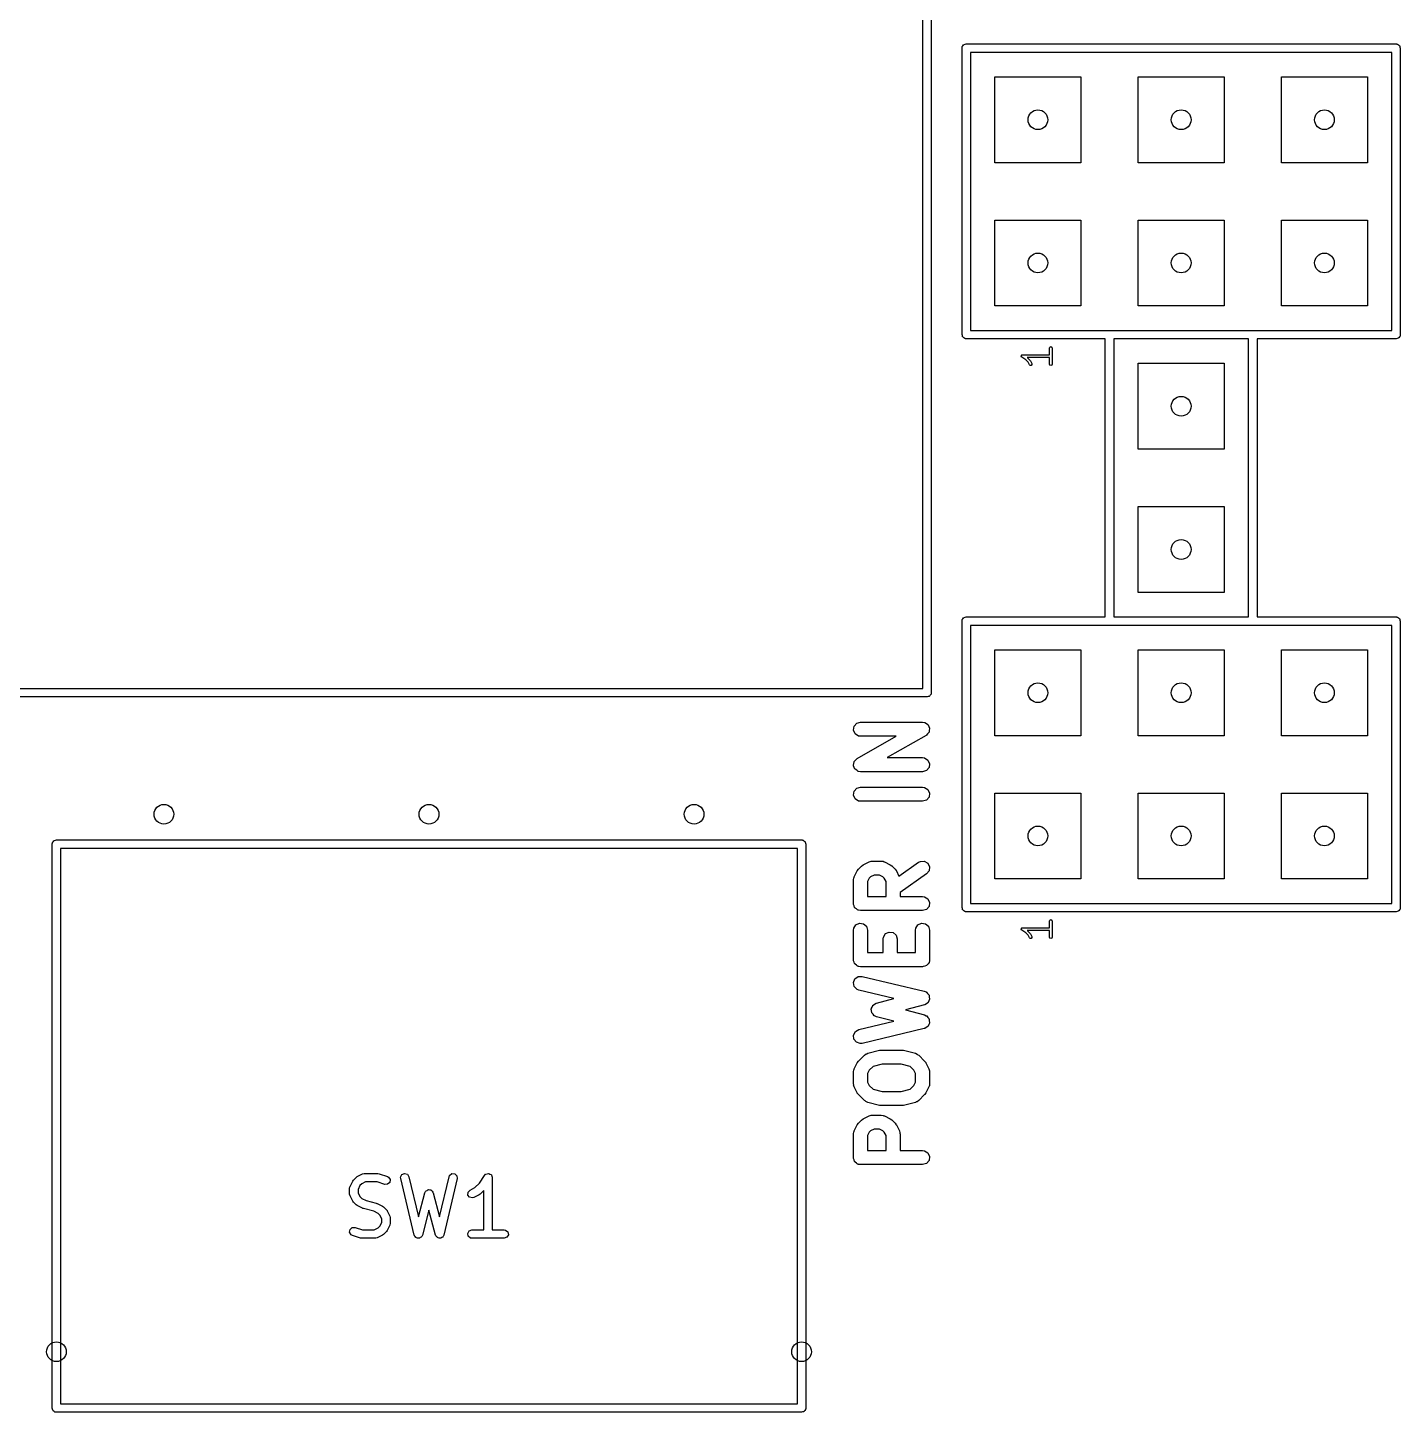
# Model space of a CAD drawing. Extents: x 0.02 to 3.19, y 0.04 to 3.94.
# Drawn here: x 2.195 to 3.153, y 0.048 to 1.014 of the extents above; entities that cross this region are included whole.
import ezdxf

# ---------------------------------------------------------------- set-up
doc = ezdxf.new("R2010")
doc.units = 0
doc.header["$MEASUREMENT"] = 0
doc.layers.add('BLACK', color=7, linetype='CONTINUOUS')

msp = doc.modelspace()

# ---------------------------------------------------------------- linework, layer by layer
at = {"layer": 'BLACK', "linetype": 'CONTINUOUS'}
for p, q in [((2.82559, 2.05), (2.82559, 0.55)), ((2.81969, 0.552953), (2.81969, 2.04705)), ((2.84705, 1), (2.84711, 1.00038)), ((2.84705, 0.8), (2.84705, 1)), ((2.84709, 1.00051), (2.84716, 1.00063)), ((2.84711, 1.00038), (2.84709, 1.00051)), ((2.84716, 1.00063), (2.84723, 1.00101)), ((2.84723, 1.00101), (2.84772, 1.0016)), ((2.84772, 1.0016), (2.8481, 1.00226)), ((2.8481, 1.00226), (2.84835, 1.00235)), ((2.84835, 1.00235), (2.84852, 1.00256)), ((2.84852, 1.00256), (2.84928, 1.00269)), ((2.84928, 1.00269), (2.85, 1.00295)), ((2.85, 1.00295), (3.15, 1.00295)), ((2.85295, 0.997047), (2.85295, 0.802953)), ((3.14705, 0.997047), (2.85295, 0.997047)), ((3.14705, 0.802953), (3.14705, 0.997047)), ((3.15, 1.00295), (3.15038, 1.00289)), ((3.15038, 1.00289), (3.15051, 1.00291)), ((3.15051, 1.00291), (3.15063, 1.00284)), ((3.15063, 1.00284), (3.15101, 1.00277)), ((3.15101, 1.00277), (3.1516, 1.00228)), ((3.1516, 1.00228), (3.15226, 1.0019)), ((3.15226, 1.0019), (3.15235, 1.00165)), ((3.15235, 1.00165), (3.15256, 1.00148)), ((3.15256, 1.00148), (3.15269, 1.00072)), ((3.15269, 1.00072), (3.15295, 1)), ((3.15295, 1), (3.15295, 0.8)), ((2.87, 0.92), (2.87, 0.98)), ((2.87, 0.98), (2.93, 0.98)), ((2.93, 0.98), (2.93, 0.92)), ((2.97, 0.92), (2.97, 0.98)), ((2.97, 0.98), (3.03, 0.98)), ((3.03, 0.98), (3.03, 0.92)), ((3.07, 0.92), (3.07, 0.98)), ((3.07, 0.98), (3.13, 0.98)), ((3.13, 0.98), (3.13, 0.92)), ((2.93, 0.92), (2.87, 0.92)), ((3.03, 0.92), (2.97, 0.92)), ((3.13, 0.92), (3.07, 0.92)), ((2.87, 0.82), (2.87, 0.88)), ((2.87, 0.88), (2.93, 0.88)), ((2.93, 0.88), (2.93, 0.82)), ((2.97, 0.82), (2.97, 0.88)), ((2.97, 0.88), (3.03, 0.88)), ((3.03, 0.88), (3.03, 0.82)), ((3.07, 0.82), (3.07, 0.88)), ((3.07, 0.88), (3.13, 0.88)), ((3.13, 0.88), (3.13, 0.82)), ((2.93, 0.82), (2.87, 0.82)), ((3.03, 0.82), (2.97, 0.82)), ((3.13, 0.82), (3.07, 0.82)), ((2.85295, 0.802953), (3.14705, 0.802953)), ((2.84731, 0.799279), (2.84705, 0.8)), ((2.84744, 0.798524), (2.84731, 0.799279)), ((2.84765, 0.798352), (2.84744, 0.798524)), ((2.84774, 0.798102), (2.84765, 0.798352)), ((2.8484, 0.797718), (2.84774, 0.798102)), ((2.84899, 0.797225), (2.8484, 0.797718)), ((2.84937, 0.797158), (2.84899, 0.797225)), ((2.84949, 0.797092), (2.84937, 0.797158)), ((2.84962, 0.797115), (2.84949, 0.797092)), ((2.85, 0.797047), (2.84962, 0.797115)), ((2.94705, 0.797047), (2.85, 0.797047)), ((2.94705, 0.602953), (2.94705, 0.797047)), ((2.95295, 0.797047), (2.95295, 0.602953)), ((3.04705, 0.797047), (2.95295, 0.797047)), ((3.04705, 0.602953), (3.04705, 0.797047)), ((3.15, 0.797047), (3.05295, 0.797047)), ((3.05295, 0.797047), (3.05295, 0.602953)), ((3.15072, 0.79731), (3.15, 0.797047)), ((3.15148, 0.797443), (3.15072, 0.79731)), ((3.15165, 0.797647), (3.15148, 0.797443)), ((3.1519, 0.797738), (3.15165, 0.797647)), ((3.15228, 0.798402), (3.1519, 0.797738)), ((3.15277, 0.79899), (3.15228, 0.798402)), ((3.15284, 0.799374), (3.15277, 0.79899)), ((3.15291, 0.799487), (3.15284, 0.799374)), ((3.15295, 0.8), (3.15289, 0.799616)), ((3.15289, 0.799616), (3.15291, 0.799487)), ((2.88834, 0.785), (2.88844, 0.785265)), ((2.88837, 0.784906), (2.88834, 0.785)), ((2.88835, 0.784807), (2.88837, 0.784906)), ((2.88851, 0.784569), (2.88835, 0.784807)), ((2.88844, 0.785265), (2.8885, 0.785546)), ((2.8885, 0.785546), (2.88858, 0.785602)), ((2.88862, 0.784304), (2.88851, 0.784569)), ((2.88858, 0.785602), (2.88862, 0.785696)), ((2.88862, 0.785696), (2.88889, 0.785806)), ((2.88872, 0.784265), (2.88862, 0.784304)), ((2.88877, 0.784181), (2.88872, 0.784265)), ((2.8915, 0.782361), (2.88877, 0.784181)), ((2.88889, 0.785806), (2.88913, 0.785965)), ((2.88913, 0.785965), (2.88923, 0.785946)), ((2.88923, 0.785946), (2.88932, 0.785984)), ((2.88932, 0.785984), (2.90802, 0.785984)), ((2.90802, 0.784016), (2.89257, 0.784016)), ((2.89257, 0.784016), (2.89268, 0.783944)), ((2.89268, 0.783944), (2.89273, 0.78386)), ((2.89273, 0.78386), (2.89283, 0.783821)), ((2.89283, 0.783821), (2.8947, 0.781946)), ((2.90802, 0.790624), (2.90831, 0.79132)), ((2.90802, 0.785984), (2.90802, 0.790624)), ((2.90802, 0.779376), (2.90802, 0.784016)), ((2.90831, 0.79132), (2.909, 0.791609)), ((2.909, 0.791609), (2.9097, 0.79132)), ((2.9097, 0.79132), (2.90999, 0.790624)), ((2.90999, 0.790624), (2.90999, 0.779376)), ((2.8932, 0.780668), (2.8915, 0.782361)), ((2.89406, 0.778936), (2.8932, 0.780668)), ((2.89463, 0.778442), (2.89406, 0.778936)), ((2.89538, 0.778495), (2.89463, 0.778442)), ((2.8947, 0.781946), (2.89476, 0.781797)), ((2.89476, 0.781797), (2.89489, 0.781691)), ((2.89489, 0.781691), (2.89582, 0.779816)), ((2.89588, 0.779064), (2.89538, 0.778495)), ((2.89582, 0.779816), (2.89588, 0.779064)), ((2.90831, 0.77868), (2.90802, 0.779376)), ((2.909, 0.778391), (2.90831, 0.77868)), ((2.9097, 0.77868), (2.909, 0.778391)), ((2.90999, 0.779376), (2.9097, 0.77868)), ((2.97, 0.72), (2.97, 0.78)), ((2.97, 0.78), (3.03, 0.78)), ((3.03, 0.78), (3.03, 0.72)), ((3.03, 0.72), (2.97, 0.72)), ((2.97, 0.62), (2.97, 0.68)), ((2.97, 0.68), (3.03, 0.68)), ((3.03, 0.68), (3.03, 0.62)), ((3.03, 0.62), (2.97, 0.62)), ((2.84705, 0.6), (2.84711, 0.600384)), ((2.84705, 0.4), (2.84705, 0.6)), ((2.84709, 0.600513), (2.84716, 0.600626)), ((2.84711, 0.600384), (2.84709, 0.600513)), ((2.84716, 0.600626), (2.84723, 0.60101)), ((2.84723, 0.60101), (2.84772, 0.601598)), ((2.84772, 0.601598), (2.8481, 0.602262)), ((2.8481, 0.602262), (2.84835, 0.602353)), ((2.84835, 0.602353), (2.84852, 0.602557)), ((2.84852, 0.602557), (2.84928, 0.60269)), ((2.84928, 0.60269), (2.85, 0.602953)), ((2.85, 0.602953), (2.94705, 0.602953)), ((2.95295, 0.602953), (3.04705, 0.602953)), ((3.05295, 0.602953), (3.15, 0.602953)), ((3.15, 0.602953), (3.15038, 0.602885)), ((3.15038, 0.602885), (3.15051, 0.602908)), ((3.15051, 0.602908), (3.15063, 0.602842)), ((3.15063, 0.602842), (3.15101, 0.602775)), ((3.15101, 0.602775), (3.1516, 0.602282)), ((3.1516, 0.602282), (3.15226, 0.601898)), ((3.15226, 0.601898), (3.15235, 0.601648)), ((3.15235, 0.601648), (3.15256, 0.601476)), ((3.15256, 0.601476), (3.15269, 0.600721)), ((3.15269, 0.600721), (3.15295, 0.6)), ((3.15295, 0.6), (3.15295, 0.4)), ((2.95, 0.597047), (2.85295, 0.597047)), ((2.85295, 0.597047), (2.85295, 0.402953)), ((3.05, 0.597047), (2.95, 0.597047)), ((3.14705, 0.597047), (3.05, 0.597047)), ((3.14705, 0.402953), (3.14705, 0.597047)), ((2.87, 0.52), (2.87, 0.58)), ((2.87, 0.58), (2.93, 0.58)), ((2.93, 0.58), (2.93, 0.52)), ((2.97, 0.52), (2.97, 0.58)), ((2.97, 0.58), (3.03, 0.58)), ((3.03, 0.58), (3.03, 0.52)), ((3.07, 0.52), (3.07, 0.58)), ((3.07, 0.58), (3.13, 0.58)), ((3.13, 0.58), (3.13, 0.52)), ((0.030315, 0.552953), (2.81969, 0.552953)), ((2.82264, 0.547047), (0.027362, 0.547047)), ((2.82336, 0.54731), (2.82264, 0.547047)), ((2.82411, 0.547443), (2.82336, 0.54731)), ((2.82429, 0.547647), (2.82411, 0.547443)), ((2.82454, 0.547738), (2.82429, 0.547647)), ((2.82492, 0.548402), (2.82454, 0.547738)), ((2.82541, 0.54899), (2.82492, 0.548402)), ((2.82548, 0.549374), (2.82541, 0.54899)), ((2.82555, 0.549487), (2.82548, 0.549374)), ((2.82559, 0.55), (2.82552, 0.549616)), ((2.82552, 0.549616), (2.82555, 0.549487)), ((2.77134, 0.523812), (2.77174, 0.526557)), ((2.7725, 0.52129), (2.77134, 0.523812)), ((2.77174, 0.526557), (2.77356, 0.528653)), ((2.77356, 0.528653), (2.77622, 0.529434)), ((2.77622, 0.529434), (2.81952, 0.529434)), ((2.81952, 0.529434), (2.82091, 0.529235)), ((2.82091, 0.529235), (2.82102, 0.529163)), ((2.82102, 0.529163), (2.82115, 0.529156)), ((2.82115, 0.529156), (2.82218, 0.528418)), ((2.82218, 0.528418), (2.82324, 0.527735)), ((2.82389, 0.522238), (2.82301, 0.521327)), ((2.82324, 0.527735), (2.8233, 0.527615)), ((2.8233, 0.527615), (2.8234, 0.527537)), ((2.8234, 0.527537), (2.82387, 0.526362)), ((2.82387, 0.526362), (2.82439, 0.525213)), ((2.82391, 0.522368), (2.82389, 0.522238)), ((2.824, 0.522468), (2.82391, 0.522368)), ((2.82418, 0.523719), (2.824, 0.522468)), ((2.82442, 0.524959), (2.82418, 0.523719)), ((2.82439, 0.525213), (2.82438, 0.525082)), ((2.82438, 0.525082), (2.82442, 0.524959)), ((2.77483, 0.519791), (2.7725, 0.52129)), ((2.77377, 0.504039), (2.80099, 0.519591)), ((2.77622, 0.519591), (2.77483, 0.519791)), ((2.80099, 0.519591), (2.77622, 0.519591)), ((2.82196, 0.52024), (2.79475, 0.504687)), ((2.82206, 0.520335), (2.82196, 0.52024)), ((2.82218, 0.520373), (2.82206, 0.520335)), ((2.82301, 0.521327), (2.82218, 0.520373)), ((2.93, 0.52), (2.87, 0.52)), ((3.03, 0.52), (2.97, 0.52)), ((3.13, 0.52), (3.07, 0.52)), ((2.77185, 0.50204), (2.77273, 0.502951)), ((2.77273, 0.502951), (2.77356, 0.503906)), ((2.77356, 0.503906), (2.77368, 0.503943)), ((2.77368, 0.503943), (2.77377, 0.504039)), ((2.79475, 0.504687), (2.81952, 0.504687)), ((2.81952, 0.504687), (2.82091, 0.504488)), ((2.82091, 0.504488), (2.82324, 0.502988)), ((2.82324, 0.502988), (2.82439, 0.500466)), ((2.77131, 0.49932), (2.77156, 0.500559)), ((2.77136, 0.499196), (2.77131, 0.49932)), ((2.77134, 0.499065), (2.77136, 0.499196)), ((2.77187, 0.497916), (2.77134, 0.499065)), ((2.77156, 0.500559), (2.77174, 0.50181)), ((2.77174, 0.50181), (2.77183, 0.50191)), ((2.77183, 0.50191), (2.77185, 0.50204)), ((2.77233, 0.496741), (2.77187, 0.497916)), ((2.77244, 0.496664), (2.77233, 0.496741)), ((2.7725, 0.496543), (2.77244, 0.496664)), ((2.77356, 0.49586), (2.7725, 0.496543)), ((2.77459, 0.495122), (2.77356, 0.49586)), ((2.77472, 0.495115), (2.77459, 0.495122)), ((2.77483, 0.495044), (2.77472, 0.495115)), ((2.77622, 0.494844), (2.77483, 0.495044)), ((2.81952, 0.494844), (2.77622, 0.494844)), ((2.82218, 0.495626), (2.81952, 0.494844)), ((2.824, 0.497721), (2.82218, 0.495626)), ((2.82439, 0.500466), (2.824, 0.497721)), ((2.77356, 0.483283), (2.77622, 0.484064)), ((2.77622, 0.484064), (2.81952, 0.484064)), ((2.81952, 0.484064), (2.82091, 0.483865)), ((2.82091, 0.483865), (2.82324, 0.482366)), ((2.77134, 0.478443), (2.77174, 0.481188)), ((2.7725, 0.47592), (2.77134, 0.478443)), ((2.77174, 0.481188), (2.77356, 0.483283)), ((2.77483, 0.474421), (2.7725, 0.47592)), ((2.77622, 0.474222), (2.77483, 0.474421)), ((2.81952, 0.474222), (2.77622, 0.474222)), ((2.82218, 0.475003), (2.81952, 0.474222)), ((2.824, 0.477099), (2.82218, 0.475003)), ((2.82324, 0.482366), (2.82439, 0.479844)), ((2.82439, 0.479844), (2.824, 0.477099)), ((2.87, 0.42), (2.87, 0.48)), ((2.87, 0.48), (2.93, 0.48)), ((2.93, 0.48), (2.93, 0.42)), ((2.97, 0.42), (2.97, 0.48)), ((2.97, 0.48), (3.03, 0.48)), ((3.03, 0.48), (3.03, 0.42)), ((3.07, 0.42), (3.07, 0.48)), ((3.07, 0.48), (3.13, 0.48)), ((3.13, 0.48), (3.13, 0.42)), ((2.21201, 0.444331), (2.21208, 0.444714)), ((2.21205, 0.444843), (2.21212, 0.444957)), ((2.21208, 0.444714), (2.21205, 0.444843)), ((2.21212, 0.444957), (2.21219, 0.445341)), ((2.21219, 0.445341), (2.21268, 0.445928)), ((2.21268, 0.445928), (2.21306, 0.446593)), ((2.21306, 0.446593), (2.21331, 0.446684)), ((2.21331, 0.446684), (2.21348, 0.446888)), ((2.21348, 0.446888), (2.21424, 0.447021)), ((2.21424, 0.447021), (2.21496, 0.447283)), ((2.21496, 0.447283), (2.73504, 0.447283)), ((2.73504, 0.447283), (2.73542, 0.447216)), ((2.73542, 0.447216), (2.73555, 0.447239)), ((2.73555, 0.447239), (2.73567, 0.447173)), ((2.73567, 0.447173), (2.73605, 0.447105)), ((2.73605, 0.447105), (2.73664, 0.446612)), ((2.73664, 0.446612), (2.7373, 0.446229)), ((2.7373, 0.446229), (2.73739, 0.445978)), ((2.73739, 0.445978), (2.7376, 0.445807)), ((2.7376, 0.445807), (2.73773, 0.445052)), ((2.73773, 0.445052), (2.73799, 0.444331)), ((2.21201, 0.05063), (2.21201, 0.444331)), ((2.21791, 0.441378), (2.21791, 0.053583)), ((2.73209, 0.441378), (2.21791, 0.441378)), ((2.73209, 0.053583), (2.73209, 0.441378)), ((2.73799, 0.444331), (2.73799, 0.05063)), ((2.77181, 0.421539), (2.77388, 0.425664)), ((2.77388, 0.425664), (2.77467, 0.426815)), ((2.77467, 0.426815), (2.77475, 0.426862)), ((2.77475, 0.426862), (2.7748, 0.426943)), ((2.7748, 0.426943), (2.77686, 0.429005)), ((2.77686, 0.429005), (2.77798, 0.429844)), ((2.77798, 0.429844), (2.77807, 0.429864)), ((2.77807, 0.429864), (2.77814, 0.429927)), ((2.77814, 0.429927), (2.78226, 0.431989)), ((2.78226, 0.431989), (2.78359, 0.432431)), ((2.78359, 0.432431), (2.78404, 0.432383)), ((2.78404, 0.432383), (2.78446, 0.432508)), ((2.78446, 0.432508), (2.79065, 0.432508)), ((2.79065, 0.432508), (2.79204, 0.432309)), ((2.79204, 0.432309), (2.79241, 0.432068)), ((2.79241, 0.432068), (2.79285, 0.431989)), ((2.79285, 0.431989), (2.79698, 0.429927)), ((2.79698, 0.429927), (2.79813, 0.429128)), ((2.79813, 0.429128), (2.79817, 0.429049)), ((2.79817, 0.429049), (2.79826, 0.429005)), ((2.79826, 0.429005), (2.80032, 0.426943)), ((2.80032, 0.426943), (2.80116, 0.425821)), ((2.80116, 0.425821), (2.80118, 0.425731)), ((2.80118, 0.425731), (2.80124, 0.425664)), ((2.80124, 0.425664), (2.80304, 0.422058)), ((2.80304, 0.422058), (2.8167, 0.431619)), ((2.8167, 0.431619), (2.81795, 0.432251)), ((2.81795, 0.432251), (2.82072, 0.43236)), ((2.82072, 0.43236), (2.82311, 0.430954)), ((2.82408, 0.425721), (2.82234, 0.423556)), ((2.82311, 0.430954), (2.82436, 0.42848)), ((2.82436, 0.42848), (2.82408, 0.425721)), ((2.77129, 0.419338), (2.77149, 0.420725)), ((2.77129, 0.40284), (2.77129, 0.419338)), ((2.77149, 0.420725), (2.77174, 0.4211)), ((2.77174, 0.4211), (2.77181, 0.421539)), ((2.78232, 0.420548), (2.78114, 0.418176)), ((2.78114, 0.418176), (2.78114, 0.407762)), ((2.78326, 0.42148), (2.78232, 0.420548)), ((2.78563, 0.422666), (2.78326, 0.42148)), ((2.78949, 0.422666), (2.78563, 0.422666)), ((2.79186, 0.42148), (2.78949, 0.422666)), ((2.79279, 0.420548), (2.79186, 0.42148)), ((2.79398, 0.418176), (2.79279, 0.420548)), ((2.79398, 0.407762), (2.79398, 0.418176)), ((2.82234, 0.423556), (2.80382, 0.410589)), ((2.93, 0.42), (2.87, 0.42)), ((3.03, 0.42), (2.97, 0.42)), ((3.13, 0.42), (3.07, 0.42)), ((2.78114, 0.407762), (2.79398, 0.407762)), ((2.80382, 0.410589), (2.80382, 0.407762)), ((2.80382, 0.407762), (2.81952, 0.407762)), ((2.81952, 0.407762), (2.82091, 0.407562)), ((2.82091, 0.407562), (2.82324, 0.406063)), ((2.82324, 0.406063), (2.82439, 0.403541)), ((2.7714, 0.402496), (2.77129, 0.40284)), ((2.77134, 0.40214), (2.7714, 0.402496)), ((2.77178, 0.401186), (2.77134, 0.40214)), ((2.77208, 0.40018), (2.77178, 0.401186)), ((2.77235, 0.399944), (2.77208, 0.40018)), ((2.7725, 0.399618), (2.77235, 0.399944)), ((2.77338, 0.39905), (2.7725, 0.399618)), ((2.77417, 0.398364), (2.77338, 0.39905)), ((2.77453, 0.398313), (2.77417, 0.398364)), ((2.77483, 0.398118), (2.77453, 0.398313)), ((2.77622, 0.397919), (2.77483, 0.398118)), ((2.81952, 0.397919), (2.77622, 0.397919)), ((2.82218, 0.3987), (2.81952, 0.397919)), ((2.824, 0.400796), (2.82218, 0.3987)), ((2.82439, 0.403541), (2.824, 0.400796)), ((2.84731, 0.399279), (2.84705, 0.4)), ((2.84744, 0.398524), (2.84731, 0.399279)), ((2.84765, 0.398352), (2.84744, 0.398524)), ((2.84774, 0.398102), (2.84765, 0.398352)), ((2.8484, 0.397718), (2.84774, 0.398102)), ((2.84899, 0.397225), (2.8484, 0.397718)), ((2.84937, 0.397158), (2.84899, 0.397225)), ((2.84949, 0.397092), (2.84937, 0.397158)), ((2.84962, 0.397115), (2.84949, 0.397092)), ((2.85, 0.397047), (2.84962, 0.397115)), ((3.15, 0.397047), (2.85, 0.397047)), ((2.85295, 0.402953), (3.14705, 0.402953)), ((3.15072, 0.39731), (3.15, 0.397047)), ((3.15148, 0.397443), (3.15072, 0.39731)), ((3.15165, 0.397647), (3.15148, 0.397443)), ((3.1519, 0.397738), (3.15165, 0.397647)), ((3.15228, 0.398402), (3.1519, 0.397738)), ((3.15277, 0.39899), (3.15228, 0.398402)), ((3.15284, 0.399374), (3.15277, 0.39899)), ((3.15291, 0.399487), (3.15284, 0.399374)), ((3.15295, 0.4), (3.15289, 0.399616)), ((3.15289, 0.399616), (3.15291, 0.399487)), ((2.77149, 0.385667), (2.77299, 0.387999)), ((2.77299, 0.387999), (2.77552, 0.389151)), ((2.77552, 0.389151), (2.77826, 0.388757)), ((2.77826, 0.388757), (2.78036, 0.386941)), ((2.78036, 0.386941), (2.78114, 0.38428)), ((2.8148, 0.385667), (2.8163, 0.387999)), ((2.8163, 0.387999), (2.81882, 0.389151)), ((2.81882, 0.389151), (2.82157, 0.388757)), ((2.82157, 0.388757), (2.82366, 0.386941)), ((2.82366, 0.386941), (2.82444, 0.38428)), ((2.90802, 0.390624), (2.90831, 0.39132)), ((2.90802, 0.385984), (2.90802, 0.390624)), ((2.90831, 0.39132), (2.909, 0.391609)), ((2.909, 0.391609), (2.9097, 0.39132)), ((2.9097, 0.39132), (2.90999, 0.390624)), ((2.90999, 0.390624), (2.90999, 0.379376)), ((2.77129, 0.38428), (2.77149, 0.385667)), ((2.77129, 0.363658), (2.77129, 0.38428)), ((2.78114, 0.38428), (2.78114, 0.368579)), ((2.79192, 0.378093), (2.79212, 0.37948)), ((2.79192, 0.368579), (2.79192, 0.378093)), ((2.79212, 0.37948), (2.79362, 0.381813)), ((2.79362, 0.381813), (2.79614, 0.382965)), ((2.79614, 0.382965), (2.79888, 0.38257)), ((2.79888, 0.38257), (2.80098, 0.380754)), ((2.80098, 0.380754), (2.80176, 0.378093)), ((2.80176, 0.378093), (2.80176, 0.368579)), ((2.8146, 0.38428), (2.8148, 0.385667)), ((2.8146, 0.368579), (2.8146, 0.38428)), ((2.82444, 0.38428), (2.82444, 0.363658)), ((2.88834, 0.385), (2.88844, 0.385265)), ((2.88837, 0.384906), (2.88834, 0.385)), ((2.88835, 0.384807), (2.88837, 0.384906)), ((2.88851, 0.384569), (2.88835, 0.384807)), ((2.88844, 0.385265), (2.8885, 0.385546)), ((2.8885, 0.385546), (2.88858, 0.385602)), ((2.88862, 0.384304), (2.88851, 0.384569)), ((2.88858, 0.385602), (2.88862, 0.385696)), ((2.88862, 0.385696), (2.88889, 0.385806)), ((2.88872, 0.384265), (2.88862, 0.384304)), ((2.88877, 0.384181), (2.88872, 0.384265)), ((2.8915, 0.382361), (2.88877, 0.384181)), ((2.88889, 0.385806), (2.88913, 0.385965)), ((2.88913, 0.385965), (2.88923, 0.385946)), ((2.88923, 0.385946), (2.88932, 0.385984)), ((2.88932, 0.385984), (2.90802, 0.385984)), ((2.8932, 0.380668), (2.8915, 0.382361)), ((2.90802, 0.384016), (2.89257, 0.384016)), ((2.89257, 0.384016), (2.89268, 0.383944)), ((2.89268, 0.383944), (2.89273, 0.38386)), ((2.89273, 0.38386), (2.89283, 0.383821)), ((2.89283, 0.383821), (2.8947, 0.381946)), ((2.89406, 0.378936), (2.8932, 0.380668)), ((2.89463, 0.378442), (2.89406, 0.378936)), ((2.89538, 0.378495), (2.89463, 0.378442)), ((2.8947, 0.381946), (2.89476, 0.381797)), ((2.89476, 0.381797), (2.89489, 0.381691)), ((2.89489, 0.381691), (2.89582, 0.379816)), ((2.89588, 0.379064), (2.89538, 0.378495)), ((2.89582, 0.379816), (2.89588, 0.379064)), ((2.90802, 0.379376), (2.90802, 0.384016)), ((2.90831, 0.37868), (2.90802, 0.379376)), ((2.909, 0.378391), (2.90831, 0.37868)), ((2.9097, 0.37868), (2.909, 0.378391)), ((2.90999, 0.379376), (2.9097, 0.37868)), ((2.78114, 0.368579), (2.79192, 0.368579)), ((2.80176, 0.368579), (2.8146, 0.368579)), ((2.7714, 0.363313), (2.77129, 0.363658)), ((2.77134, 0.362957), (2.7714, 0.363313)), ((2.77178, 0.362003), (2.77134, 0.362957)), ((2.77208, 0.360997), (2.77178, 0.362003)), ((2.77235, 0.360762), (2.77208, 0.360997)), ((2.7725, 0.360435), (2.77235, 0.360762)), ((2.77338, 0.359868), (2.7725, 0.360435)), ((2.77417, 0.359181), (2.77338, 0.359868)), ((2.77453, 0.35913), (2.77417, 0.359181)), ((2.77483, 0.358936), (2.77453, 0.35913)), ((2.77622, 0.358736), (2.77483, 0.358936)), ((2.81952, 0.358736), (2.77622, 0.358736)), ((2.81987, 0.358838), (2.81952, 0.358736)), ((2.82022, 0.358786), (2.81987, 0.358838)), ((2.82118, 0.359222), (2.82022, 0.358786)), ((2.82218, 0.359518), (2.82118, 0.359222)), ((2.82242, 0.359789), (2.82218, 0.359518)), ((2.82275, 0.359938), (2.82242, 0.359789)), ((2.82331, 0.360821), (2.82275, 0.359938)), ((2.824, 0.361613), (2.82331, 0.360821)), ((2.82405, 0.361969), (2.824, 0.361613)), ((2.82424, 0.362271), (2.82405, 0.361969)), ((2.82444, 0.363658), (2.82424, 0.362271)), ((2.77131, 0.347607), (2.77233, 0.350185)), ((2.77233, 0.350185), (2.77459, 0.351803)), ((2.77459, 0.351803), (2.77736, 0.351947)), ((2.77736, 0.351947), (2.82066, 0.341636)), ((2.77185, 0.344886), (2.77131, 0.347607)), ((2.77377, 0.342887), (2.77185, 0.344886)), ((2.77508, 0.342372), (2.77377, 0.342887)), ((2.79941, 0.336578), (2.77508, 0.342372)), ((2.82066, 0.341636), (2.82197, 0.341121)), ((2.82197, 0.341121), (2.8221, 0.34098)), ((2.8221, 0.34098), (2.82229, 0.340921)), ((2.82229, 0.340921), (2.82305, 0.339991)), ((2.82305, 0.339991), (2.82389, 0.339122)), ((2.82389, 0.339122), (2.82393, 0.338931)), ((2.82393, 0.338931), (2.82405, 0.33878)), ((2.82405, 0.33878), (2.82419, 0.337583)), ((2.7837, 0.329178), (2.78375, 0.329295)), ((2.78391, 0.327927), (2.7837, 0.329178)), ((2.78374, 0.329421), (2.78429, 0.330561)), ((2.78375, 0.329295), (2.78374, 0.329421)), ((2.78429, 0.330561), (2.78479, 0.331728)), ((2.78479, 0.331728), (2.7849, 0.3318)), ((2.7849, 0.3318), (2.78495, 0.331914)), ((2.78495, 0.331914), (2.78604, 0.332573)), ((2.78604, 0.332573), (2.78709, 0.333285)), ((2.78709, 0.333285), (2.78721, 0.333289)), ((2.78721, 0.333289), (2.78732, 0.333355)), ((2.78732, 0.333355), (2.79941, 0.336578)), ((2.82079, 0.332093), (2.80769, 0.3286)), ((2.82096, 0.332195), (2.82079, 0.332093)), ((2.82115, 0.332205), (2.82096, 0.332195)), ((2.82213, 0.332908), (2.82115, 0.332205)), ((2.82316, 0.333534), (2.82213, 0.332908)), ((2.82325, 0.333709), (2.82316, 0.333534)), ((2.8234, 0.333823), (2.82325, 0.333709)), ((2.82385, 0.334943), (2.8234, 0.333823)), ((2.82437, 0.336027), (2.82385, 0.334943)), ((2.82419, 0.337583), (2.82442, 0.336402)), ((2.82442, 0.336402), (2.82435, 0.33622)), ((2.82435, 0.33622), (2.82437, 0.336027)), ((2.77508, 0.314827), (2.79941, 0.320621)), ((2.78406, 0.326668), (2.78391, 0.327927)), ((2.78414, 0.32657), (2.78406, 0.326668)), ((2.78417, 0.326444), (2.78414, 0.32657)), ((2.78502, 0.325506), (2.78417, 0.326444)), ((2.78583, 0.324527), (2.78502, 0.325506)), ((2.78595, 0.324488), (2.78583, 0.324527)), ((2.78603, 0.324394), (2.78595, 0.324488)), ((2.78732, 0.323844), (2.78603, 0.324394)), ((2.79941, 0.320621), (2.78732, 0.323844)), ((2.80769, 0.3286), (2.82079, 0.325106)), ((2.82079, 0.325106), (2.82208, 0.324556)), ((2.82208, 0.324556), (2.82221, 0.324412)), ((2.82221, 0.324412), (2.82239, 0.324347)), ((2.82239, 0.324347), (2.82314, 0.323397)), ((2.82314, 0.323397), (2.82395, 0.322506)), ((2.82435, 0.319399), (2.82379, 0.31833)), ((2.82395, 0.322506), (2.82398, 0.322314)), ((2.82398, 0.322314), (2.8241, 0.32216)), ((2.8241, 0.32216), (2.82421, 0.32096)), ((2.82421, 0.32096), (2.82441, 0.319772)), ((2.82441, 0.319772), (2.82433, 0.319593)), ((2.82433, 0.319593), (2.82435, 0.319399)), ((2.77139, 0.310991), (2.77267, 0.313451)), ((2.77164, 0.30823), (2.77139, 0.310991)), ((2.77267, 0.313451), (2.77508, 0.314827)), ((2.82066, 0.315563), (2.77736, 0.305252)), ((2.82083, 0.31566), (2.82066, 0.315563)), ((2.82103, 0.315665), (2.82083, 0.31566)), ((2.82202, 0.316341), (2.82103, 0.315665)), ((2.82307, 0.316939), (2.82202, 0.316341)), ((2.82316, 0.317112), (2.82307, 0.316939)), ((2.82332, 0.317222), (2.82316, 0.317112)), ((2.82379, 0.31833), (2.82332, 0.317222)), ((2.77334, 0.306043), (2.77164, 0.30823)), ((2.77596, 0.305125), (2.77334, 0.306043)), ((2.77736, 0.305252), (2.77596, 0.305125)), ((2.78121, 0.298316), (2.78946, 0.300378)), ((2.78946, 0.300378), (2.79052, 0.300487)), ((2.79052, 0.300487), (2.79065, 0.300525)), ((2.79065, 0.300525), (2.80509, 0.300525)), ((2.80509, 0.300525), (2.80615, 0.300373)), ((2.80615, 0.300373), (2.80628, 0.300378)), ((2.80628, 0.300378), (2.81453, 0.298316)), ((2.77181, 0.287493), (2.77388, 0.291618)), ((2.77388, 0.291618), (2.77467, 0.292769)), ((2.77467, 0.292769), (2.77475, 0.292816)), ((2.77475, 0.292816), (2.7748, 0.292897)), ((2.7748, 0.292897), (2.77892, 0.297021)), ((2.77892, 0.297021), (2.78004, 0.297861)), ((2.78004, 0.297861), (2.78066, 0.297995)), ((2.78066, 0.297995), (2.78121, 0.298316)), ((2.79126, 0.290682), (2.78492, 0.289098)), ((2.80448, 0.290682), (2.79126, 0.290682)), ((2.81082, 0.289098), (2.80448, 0.290682)), ((2.81453, 0.298316), (2.81583, 0.297786)), ((2.81583, 0.297786), (2.81626, 0.297325)), ((2.81626, 0.297325), (2.81682, 0.297021)), ((2.81682, 0.297021), (2.82094, 0.292897)), ((2.82094, 0.292897), (2.82178, 0.291775)), ((2.82178, 0.291775), (2.8218, 0.291685)), ((2.8218, 0.291685), (2.82186, 0.291618)), ((2.82186, 0.291618), (2.82392, 0.287493)), ((2.77129, 0.285292), (2.77149, 0.286679)), ((2.77129, 0.277044), (2.77129, 0.285292)), ((2.77149, 0.286679), (2.77174, 0.287054)), ((2.77174, 0.287054), (2.77181, 0.287493)), ((2.78232, 0.286502), (2.78114, 0.284131)), ((2.78114, 0.284131), (2.78114, 0.278205)), ((2.78492, 0.289098), (2.78232, 0.286502)), ((2.81342, 0.286502), (2.81082, 0.289098)), ((2.8146, 0.284131), (2.81342, 0.286502)), ((2.8146, 0.278205), (2.8146, 0.284131)), ((2.82392, 0.287493), (2.82437, 0.286164)), ((2.82437, 0.286164), (2.82432, 0.28572)), ((2.82432, 0.28572), (2.82444, 0.285292)), ((2.82444, 0.285292), (2.82444, 0.277044)), ((2.77142, 0.276615), (2.77129, 0.277044)), ((2.77137, 0.276172), (2.77142, 0.276615)), ((2.77181, 0.274843), (2.77137, 0.276172)), ((2.77388, 0.270718), (2.77181, 0.274843)), ((2.77394, 0.270651), (2.77388, 0.270718)), ((2.77396, 0.270561), (2.77394, 0.270651)), ((2.78114, 0.278205), (2.78232, 0.275834)), ((2.78232, 0.275834), (2.78492, 0.273238)), ((2.78492, 0.273238), (2.79126, 0.271654)), ((2.79126, 0.271654), (2.80448, 0.271654)), ((2.80448, 0.271654), (2.81082, 0.273238)), ((2.81082, 0.273238), (2.81342, 0.275834)), ((2.81342, 0.275834), (2.8146, 0.278205)), ((2.82186, 0.270718), (2.82106, 0.269567)), ((2.82392, 0.274843), (2.82186, 0.270718)), ((2.824, 0.275282), (2.82392, 0.274843)), ((2.82424, 0.275657), (2.824, 0.275282)), ((2.82444, 0.277044), (2.82424, 0.275657)), ((2.7748, 0.269439), (2.77396, 0.270561)), ((2.77892, 0.265315), (2.7748, 0.269439)), ((2.77948, 0.265011), (2.77892, 0.265315)), ((2.77991, 0.26455), (2.77948, 0.265011)), ((2.78121, 0.26402), (2.77991, 0.26455)), ((2.78946, 0.261958), (2.78121, 0.26402)), ((2.78959, 0.261963), (2.78946, 0.261958)), ((2.79065, 0.261811), (2.78959, 0.261963)), ((2.80509, 0.261811), (2.79065, 0.261811)), ((2.80522, 0.261849), (2.80509, 0.261811)), ((2.80628, 0.261958), (2.80522, 0.261849)), ((2.81453, 0.26402), (2.80628, 0.261958)), ((2.81508, 0.264341), (2.81453, 0.26402)), ((2.81569, 0.264475), (2.81508, 0.264341)), ((2.81682, 0.265315), (2.81569, 0.264475)), ((2.82094, 0.269439), (2.81682, 0.265315)), ((2.82098, 0.26952), (2.82094, 0.269439)), ((2.82106, 0.269567), (2.82098, 0.26952)), ((2.7748, 0.24959), (2.77686, 0.251652)), ((2.77686, 0.251652), (2.77798, 0.252491)), ((2.77798, 0.252491), (2.77807, 0.252511)), ((2.77807, 0.252511), (2.77814, 0.252574)), ((2.77814, 0.252574), (2.78226, 0.254636)), ((2.78226, 0.254636), (2.78359, 0.255078)), ((2.78359, 0.255078), (2.78404, 0.25503)), ((2.78404, 0.25503), (2.78446, 0.255156)), ((2.78446, 0.255156), (2.79065, 0.255156)), ((2.79065, 0.255156), (2.79204, 0.254956)), ((2.79204, 0.254956), (2.79241, 0.254715)), ((2.79241, 0.254715), (2.79285, 0.254636)), ((2.79285, 0.254636), (2.79698, 0.252574)), ((2.79698, 0.252574), (2.79813, 0.251776)), ((2.79813, 0.251776), (2.79817, 0.251696)), ((2.79817, 0.251696), (2.79826, 0.251652)), ((2.79826, 0.251652), (2.80032, 0.24959)), ((2.77129, 0.241985), (2.77149, 0.243372)), ((2.77129, 0.225487), (2.77129, 0.241985)), ((2.77149, 0.243372), (2.77174, 0.243747)), ((2.77174, 0.243747), (2.77181, 0.244186)), ((2.77181, 0.244186), (2.77388, 0.248311)), ((2.77388, 0.248311), (2.77467, 0.249462)), ((2.77467, 0.249462), (2.77475, 0.249509)), ((2.77475, 0.249509), (2.7748, 0.24959)), ((2.78232, 0.243195), (2.78114, 0.240824)), ((2.78326, 0.244128), (2.78232, 0.243195)), ((2.78563, 0.245313), (2.78326, 0.244128)), ((2.78949, 0.245313), (2.78563, 0.245313)), ((2.79186, 0.244128), (2.78949, 0.245313)), ((2.79279, 0.243195), (2.79186, 0.244128)), ((2.79398, 0.240824), (2.79279, 0.243195)), ((2.80032, 0.24959), (2.80116, 0.248468)), ((2.80116, 0.248468), (2.80118, 0.248378)), ((2.80118, 0.248378), (2.80124, 0.248311)), ((2.80124, 0.248311), (2.8033, 0.244186)), ((2.8033, 0.244186), (2.80374, 0.242857)), ((2.80374, 0.242857), (2.8037, 0.242413)), ((2.8037, 0.242413), (2.80382, 0.241985)), ((2.80382, 0.241985), (2.80382, 0.230409)), ((2.78114, 0.240824), (2.78114, 0.230409)), ((2.79398, 0.230409), (2.79398, 0.240824)), ((2.7714, 0.225143), (2.77129, 0.225487)), ((2.77134, 0.224787), (2.7714, 0.225143)), ((2.77178, 0.223833), (2.77134, 0.224787)), ((2.77208, 0.222827), (2.77178, 0.223833)), ((2.77235, 0.222592), (2.77208, 0.222827)), ((2.7725, 0.222265), (2.77235, 0.222592)), ((2.78114, 0.230409), (2.79398, 0.230409)), ((2.80382, 0.230409), (2.81952, 0.230409)), ((2.81952, 0.230409), (2.82091, 0.230209)), ((2.82091, 0.230209), (2.82324, 0.22871)), ((2.824, 0.223443), (2.82218, 0.221347)), ((2.82324, 0.22871), (2.82439, 0.226188)), ((2.82439, 0.226188), (2.824, 0.223443)), ((2.42494, 0.21223), (2.42869, 0.214105)), ((2.42869, 0.214105), (2.42967, 0.214397)), ((2.42967, 0.214397), (2.42984, 0.214356)), ((2.42984, 0.214356), (2.43001, 0.214417)), ((2.43001, 0.214417), (2.43938, 0.214417)), ((2.43938, 0.214417), (2.44025, 0.214263)), ((2.44025, 0.214263), (2.44031, 0.214265)), ((2.44031, 0.214265), (2.44594, 0.21239)), ((2.45519, 0.211804), (2.4561, 0.213609)), ((2.4561, 0.213609), (2.45795, 0.214411)), ((2.45795, 0.214411), (2.45989, 0.213834)), ((2.45989, 0.213834), (2.461, 0.212148)), ((2.489, 0.212148), (2.48941, 0.213089)), ((2.48941, 0.213089), (2.49103, 0.214293)), ((2.49103, 0.214293), (2.49305, 0.214174)), ((2.49305, 0.214174), (2.49451, 0.212786)), ((2.49451, 0.212786), (2.49475, 0.21078)), ((2.5102, 0.207721), (2.51379, 0.213102)), ((2.51379, 0.213102), (2.5145, 0.213843)), ((2.5145, 0.213843), (2.51466, 0.213891)), ((2.51466, 0.213891), (2.51477, 0.214021)), ((2.51477, 0.214021), (2.51561, 0.21417)), ((2.51561, 0.21417), (2.51643, 0.21441)), ((2.51643, 0.21441), (2.51659, 0.214342)), ((2.51659, 0.214342), (2.51676, 0.214372)), ((2.51676, 0.214372), (2.5175, 0.213943)), ((2.5175, 0.213943), (2.51828, 0.213599)), ((2.51828, 0.213599), (2.51836, 0.213447)), ((2.51836, 0.213447), (2.51851, 0.213362)), ((2.51851, 0.213362), (2.5188, 0.212557)), ((2.77338, 0.221698), (2.7725, 0.222265)), ((2.77417, 0.221011), (2.77338, 0.221698)), ((2.77453, 0.22096), (2.77417, 0.221011)), ((2.77483, 0.220766), (2.77453, 0.22096)), ((2.77622, 0.220566), (2.77483, 0.220766)), ((2.81952, 0.220566), (2.77622, 0.220566)), ((2.82218, 0.221347), (2.81952, 0.220566)), ((2.41955, 0.203965), (2.41973, 0.204975)), ((2.41955, 0.200215), (2.41955, 0.203965)), ((2.41973, 0.204975), (2.41985, 0.20511)), ((2.41985, 0.20511), (2.41987, 0.205285)), ((2.41987, 0.205285), (2.42174, 0.209035)), ((2.42174, 0.209035), (2.42227, 0.209744)), ((2.42227, 0.209744), (2.42229, 0.209802)), ((2.42229, 0.209802), (2.42417, 0.211677)), ((2.42417, 0.211677), (2.42489, 0.212183)), ((2.42489, 0.212183), (2.42494, 0.21223)), ((2.42681, 0.205965), (2.42546, 0.203268)), ((2.42546, 0.203268), (2.42546, 0.200912)), ((2.42801, 0.207162), (2.42681, 0.205965)), ((2.4307, 0.208511), (2.42801, 0.207162)), ((2.4389, 0.208511), (2.4307, 0.208511)), ((2.44407, 0.206788), (2.4389, 0.208511)), ((2.44609, 0.206843), (2.44407, 0.206788)), ((2.44594, 0.21239), (2.44684, 0.211902)), ((2.4476, 0.208183), (2.44609, 0.206843)), ((2.44684, 0.211902), (2.4479, 0.210181)), ((2.4479, 0.210181), (2.4476, 0.208183)), ((2.45525, 0.21078), (2.45519, 0.211804)), ((2.46463, 0.17141), (2.45525, 0.21078)), ((2.461, 0.212148), (2.46766, 0.184161)), ((2.47361, 0.202628), (2.47423, 0.203066)), ((2.47423, 0.203066), (2.4745, 0.203043)), ((2.4745, 0.203043), (2.47475, 0.203157)), ((2.47475, 0.203157), (2.47548, 0.202959)), ((2.48234, 0.184161), (2.489, 0.212148)), ((2.49475, 0.21078), (2.48537, 0.17141)), ((2.50368, 0.202856), (2.507, 0.204517)), ((2.507, 0.204517), (2.5102, 0.207721)), ((2.5188, 0.212557), (2.51918, 0.211788)), ((2.51918, 0.211788), (2.51914, 0.211623)), ((2.51914, 0.211623), (2.5192, 0.211464)), ((2.5192, 0.211464), (2.5192, 0.175046)), ((2.41961, 0.200049), (2.41955, 0.200215)), ((2.41957, 0.199878), (2.41961, 0.200049)), ((2.41987, 0.198895), (2.41957, 0.199878)), ((2.42174, 0.195145), (2.41987, 0.198895)), ((2.42179, 0.195101), (2.42174, 0.195145)), ((2.42229, 0.194378), (2.42179, 0.195101)), ((2.42417, 0.192503), (2.42229, 0.194378)), ((2.42546, 0.200912), (2.42681, 0.198215)), ((2.42681, 0.198215), (2.42801, 0.197018)), ((2.42801, 0.197018), (2.43104, 0.195502)), ((2.43104, 0.195502), (2.43822, 0.193706)), ((2.43822, 0.193706), (2.43869, 0.193498)), ((2.43869, 0.193498), (2.43883, 0.193482)), ((2.43883, 0.193482), (2.44257, 0.191608)), ((2.46766, 0.184161), (2.47215, 0.200976)), ((2.47215, 0.200976), (2.47258, 0.201906)), ((2.47258, 0.201906), (2.4728, 0.202061)), ((2.4728, 0.202061), (2.47291, 0.202306)), ((2.47291, 0.202306), (2.47361, 0.202628)), ((2.47548, 0.202959), (2.47624, 0.202893)), ((2.47624, 0.202893), (2.47644, 0.202702)), ((2.47644, 0.202702), (2.4767, 0.202632)), ((2.4767, 0.202632), (2.47713, 0.202006)), ((2.47713, 0.202006), (2.47767, 0.201466)), ((2.47767, 0.201466), (2.4777, 0.201197)), ((2.4777, 0.201197), (2.47785, 0.200976)), ((2.47785, 0.200976), (2.48234, 0.184161)), ((2.50217, 0.199373), (2.50229, 0.20139)), ((2.50337, 0.197751), (2.50217, 0.199373)), ((2.50229, 0.20139), (2.50368, 0.202856)), ((2.50533, 0.197282), (2.50337, 0.197751)), ((2.50632, 0.197574), (2.50533, 0.197282)), ((2.51007, 0.199449), (2.50632, 0.197574)), ((2.51011, 0.199496), (2.51007, 0.199449)), ((2.51083, 0.200002), (2.51011, 0.199496)), ((2.51329, 0.20246), (2.51083, 0.200002)), ((2.51329, 0.175046), (2.51329, 0.20246)), ((2.42423, 0.192476), (2.42417, 0.192503)), ((2.42494, 0.19195), (2.42423, 0.192476)), ((2.42869, 0.190075), (2.42494, 0.19195)), ((2.42882, 0.190059), (2.42869, 0.190075)), ((2.42929, 0.189852), (2.42882, 0.190059)), ((2.43647, 0.188055), (2.42929, 0.189852)), ((2.43951, 0.18654), (2.43647, 0.188055)), ((2.4407, 0.185343), (2.43951, 0.18654)), ((2.44205, 0.182645), (2.4407, 0.185343)), ((2.44257, 0.191608), (2.44328, 0.191082)), ((2.44328, 0.191082), (2.44334, 0.191055)), ((2.44334, 0.191055), (2.44522, 0.18918)), ((2.44522, 0.18918), (2.44572, 0.188457)), ((2.44572, 0.188457), (2.44577, 0.188412)), ((2.44577, 0.188412), (2.44764, 0.184663)), ((2.44764, 0.184663), (2.44794, 0.18368)), ((2.44794, 0.18368), (2.4479, 0.183508)), ((2.475, 0.188755), (2.47035, 0.171333)), ((2.47965, 0.171333), (2.475, 0.188755)), ((2.41961, 0.173377), (2.41991, 0.175375)), ((2.41991, 0.175375), (2.42142, 0.176715)), ((2.42142, 0.176715), (2.42344, 0.17677)), ((2.42344, 0.17677), (2.42861, 0.175046)), ((2.42861, 0.175046), (2.43681, 0.175046)), ((2.43681, 0.175046), (2.43951, 0.176395)), ((2.43951, 0.176395), (2.4407, 0.177592)), ((2.4407, 0.177592), (2.44205, 0.18029)), ((2.44205, 0.18029), (2.44205, 0.182645)), ((2.44577, 0.174523), (2.44524, 0.173814)), ((2.44764, 0.178272), (2.44577, 0.174523)), ((2.44766, 0.178448), (2.44764, 0.178272)), ((2.44778, 0.178583), (2.44766, 0.178448)), ((2.44796, 0.179593), (2.44778, 0.178583)), ((2.4479, 0.183508), (2.44796, 0.183342)), ((2.44796, 0.183342), (2.44796, 0.179593)), ((2.50209, 0.172606), (2.5031, 0.174356)), ((2.5031, 0.174356), (2.505, 0.175046)), ((2.505, 0.175046), (2.51329, 0.175046)), ((2.5192, 0.175046), (2.52749, 0.175046)), ((2.52749, 0.175046), (2.5285, 0.174868)), ((2.5285, 0.174868), (2.53005, 0.17357)), ((2.42067, 0.171656), (2.41961, 0.173377)), ((2.42157, 0.171167), (2.42067, 0.171656)), ((2.4272, 0.169293), (2.42157, 0.171167)), ((2.42726, 0.169294), (2.4272, 0.169293)), ((2.42813, 0.169141), (2.42726, 0.169294)), ((2.4375, 0.169141), (2.42813, 0.169141)), ((2.43767, 0.169201), (2.4375, 0.169141)), ((2.43784, 0.16916), (2.43767, 0.169201)), ((2.43883, 0.169453), (2.43784, 0.16916)), ((2.44257, 0.171327), (2.43883, 0.169453)), ((2.44262, 0.171374), (2.44257, 0.171327)), ((2.44334, 0.171881), (2.44262, 0.171374)), ((2.44522, 0.173755), (2.44334, 0.171881)), ((2.44524, 0.173814), (2.44522, 0.173755)), ((2.4648, 0.171151), (2.46463, 0.17141)), ((2.46483, 0.170843), (2.4648, 0.171151)), ((2.46534, 0.17033), (2.46483, 0.170843)), ((2.46574, 0.169723), (2.46534, 0.17033)), ((2.46604, 0.169635), (2.46574, 0.169723)), ((2.46626, 0.169416), (2.46604, 0.169635)), ((2.46698, 0.169354), (2.46626, 0.169416)), ((2.46768, 0.169146), (2.46698, 0.169354)), ((2.46796, 0.169269), (2.46768, 0.169146)), ((2.46827, 0.169243), (2.46796, 0.169269)), ((2.46886, 0.16966), (2.46827, 0.169243)), ((2.46953, 0.169948), (2.46886, 0.16966)), ((2.46967, 0.170225), (2.46953, 0.169948)), ((2.46992, 0.170403), (2.46967, 0.170225)), ((2.47035, 0.171333), (2.46992, 0.170403)), ((2.47982, 0.171079), (2.47965, 0.171333)), ((2.47986, 0.170771), (2.47982, 0.171079)), ((2.48039, 0.170272), (2.47986, 0.170771)), ((2.4808, 0.169677), (2.48039, 0.170272)), ((2.4811, 0.169597), (2.4808, 0.169677)), ((2.48133, 0.169384), (2.4811, 0.169597)), ((2.48205, 0.169341), (2.48133, 0.169384)), ((2.48275, 0.169152), (2.48205, 0.169341)), ((2.48303, 0.169283), (2.48275, 0.169152)), ((2.48334, 0.169264), (2.48303, 0.169283)), ((2.48393, 0.169697), (2.48334, 0.169264)), ((2.48458, 0.170003), (2.48393, 0.169697)), ((2.48472, 0.170284), (2.48458, 0.170003)), ((2.48496, 0.170469), (2.48472, 0.170284)), ((2.48537, 0.17141), (2.48496, 0.170469)), ((2.50244, 0.170617), (2.50209, 0.172606)), ((2.50399, 0.169319), (2.50244, 0.170617)), ((2.505, 0.169141), (2.50399, 0.169319)), ((2.52749, 0.169141), (2.505, 0.169141)), ((2.52939, 0.169832), (2.52749, 0.169141)), ((2.5304, 0.171581), (2.52939, 0.169832)), ((2.53005, 0.17357), (2.5304, 0.171581)), ((2.21227, 0.049909), (2.21201, 0.05063)), ((2.2124, 0.049154), (2.21227, 0.049909)), ((2.21261, 0.048982), (2.2124, 0.049154)), ((2.2127, 0.048732), (2.21261, 0.048982)), ((2.21336, 0.048348), (2.2127, 0.048732)), ((2.21395, 0.047855), (2.21336, 0.048348)), ((2.21791, 0.053583), (2.73209, 0.053583)), ((2.73694, 0.048368), (2.73669, 0.048277)), ((2.73732, 0.049032), (2.73694, 0.048368)), ((2.73781, 0.04962), (2.73732, 0.049032)), ((2.73788, 0.050004), (2.73781, 0.04962)), ((2.73795, 0.050117), (2.73788, 0.050004)), ((2.73799, 0.05063), (2.73792, 0.050246)), ((2.73792, 0.050246), (2.73795, 0.050117)), ((2.21433, 0.047788), (2.21395, 0.047855)), ((2.21445, 0.047722), (2.21433, 0.047788)), ((2.21458, 0.047745), (2.21445, 0.047722)), ((2.21496, 0.047677), (2.21458, 0.047745)), ((2.73504, 0.047677), (2.21496, 0.047677)), ((2.73576, 0.04794), (2.73504, 0.047677)), ((2.73652, 0.048073), (2.73576, 0.04794)), ((2.73669, 0.048277), (2.73652, 0.048073))]:
    msp.add_line(p, q, dxfattribs=at)
at = {"layer": 'BLACK'}
for centre in [(2.9, 0.95), (3, 0.95), (3.1, 0.95), (2.9, 0.85), (3, 0.85), (3.1, 0.85), (3, 0.75), (3, 0.65), (2.9, 0.55), (3, 0.55), (3.1, 0.55), (2.28996, 0.465197), (2.475, 0.465197), (2.66004, 0.465197), (2.9, 0.45), (3, 0.45), (3.1, 0.45), (2.21496, 0.09), (2.73504, 0.09)]:
    msp.add_circle(centre, 0.00689, dxfattribs=at)

doc.saveas('drawing.dxf')
